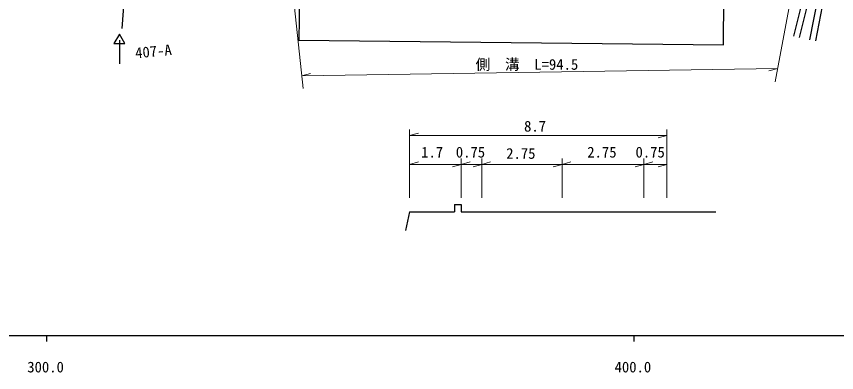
# Model space of a CAD drawing. Units: millimetres, scale not verified. Extents: x 40000 to 680000, y 20000 to 380000.
# Drawn here: x 362875 to 502523, y 198715 to 259324 of the extents above; entities that cross this region are included whole.
import ezdxf
from ezdxf.enums import TextEntityAlignment as Align

# ---------------------------------------------------------------- set-up
doc = ezdxf.new("R2010")
doc.units = ezdxf.units.MM
doc.header["$LTSCALE"] = 1000
for name, color, linetype, lineweight in [('M-BGD', 7, 'Continuous', 25), ('M-STR-HTXT', 7, 'Continuous', 13), ('M-STR-STRC', 7, 'Continuous', 25), ('M-TTL-BAND', 7, 'Continuous', 25)]:
    doc.layers.add(name, color=color, linetype=linetype, lineweight=lineweight)
doc.styles.add('ＭＳ ゴシック', font='')
doc.styles.get('ＭＳ ゴシック').set_extended_font_data('MS Gothic')

msp = doc.modelspace()

# ---------------------------------------------------------------- linework, layer by layer
at = {"layer": 'M-BGD'}
for p, q in [((411325, 286708), (410976, 255271)), ((483252, 254468), (483601, 285905)), ((500201, 266875), (497931, 255341)), ((501204, 266790), (498912, 255148)), ((497134, 263808), (495170, 255955)), ((498138, 263703), (496140, 255712)), ((410976, 255271), (483252, 254468)), ((437479, 227306), (438615, 227306)), ((437479, 227306), (437479, 226074)), ((438615, 227306), (438615, 226074)), ((429810, 226074), (429129, 222898)), ((429810, 226074), (437479, 226074)), ((438615, 226074), (481934, 226074))]:
    msp.add_line(p, q, dxfattribs=at)
msp.add_lwpolyline([(380404, 256326), (379480, 254726), (381327, 254726)], close=True, dxfattribs=at)
at = {"layer": 'M-STR-HTXT'}
for p, q in [((408754, 274628), (411693, 247056)), ((496228, 270586), (492082, 248186)), ((411465, 249186), (492503, 250489)), ((492503, 250489), (491010, 250045)), ((411465, 249186), (412958, 249630)), ((429810, 228476), (429810, 240059)), ((429810, 239059), (431310, 239479)), ((429810, 239059), (473638, 239059)), ((473638, 239059), (472138, 238639)), ((473638, 240059), (473638, 228476)), ((438615, 235151), (438615, 228476)), ((442119, 235151), (442119, 228476)), ((455770, 235151), (455770, 228476)), ((469727, 235151), (469727, 228476)), ((429810, 234151), (431310, 234571)), ((429810, 234151), (438615, 234151)), ((438615, 234151), (437115, 233731)), ((438615, 234151), (440115, 234571)), ((438615, 234151), (442119, 234151)), ((442119, 234151), (440619, 233731)), ((442119, 234151), (443619, 234571)), ((442119, 234151), (455770, 234151)), ((455770, 234151), (454270, 233731)), ((455770, 234151), (457270, 234571)), ((455770, 234151), (469727, 234151)), ((469727, 234151), (468227, 233731)), ((469727, 234151), (471227, 234571)), ((469727, 234151), (473638, 234151)), ((473638, 234151), (472138, 233731))]:
    msp.add_line(p, q, dxfattribs=at)
at = {"layer": 'M-STR-STRC'}
for p, q in [((382927, 285675), (380842, 257253)), ((380404, 255260), (380404, 251260))]:
    msp.add_line(p, q, dxfattribs=at)
at = {"layer": 'M-TTL-BAND'}
for p, q in [((40000, 205000), (579000, 205000)), ((368000, 205000), (368000, 204000)), ((468000, 205000), (468000, 204000))]:
    msp.add_line(p, q, dxfattribs=at)

# ---------------------------------------------------------------- texts
at = {"layer": 'M-STR-HTXT', "style": 'ＭＳ ゴシック'}
for s, p in [('側\u3000溝\u3000L=94.5', (441053, 249694)), ('8.7', (449307, 239168)), ('1.7', (431796, 234760)), ('0.75', (437692, 234760)), ('2.75', (446269, 234541)), ('2.75', (460073, 234760)), ('0.75', (468288, 234760))]:
    msp.add_text(s, height=1833, dxfattribs=at).set_placement(p, align=Align.BOTTOM_LEFT)
at = {"layer": 'M-STR-STRC', "style": 'ＭＳ ゴシック'}
msp.add_text('407-A', height=1833, rotation=5.4, dxfattribs=at).set_placement((383232, 251632), align=Align.BOTTOM_LEFT)
at = {"layer": 'M-TTL-BAND', "style": 'ＭＳ ゴシック'}
for s, p in [('300.0', (367844, 198195)), ('400.0', (467844, 198195))]:
    msp.add_text(s, height=1833, dxfattribs=at).set_placement(p, align=Align.BOTTOM_CENTER)

doc.saveas('drawing.dxf')
